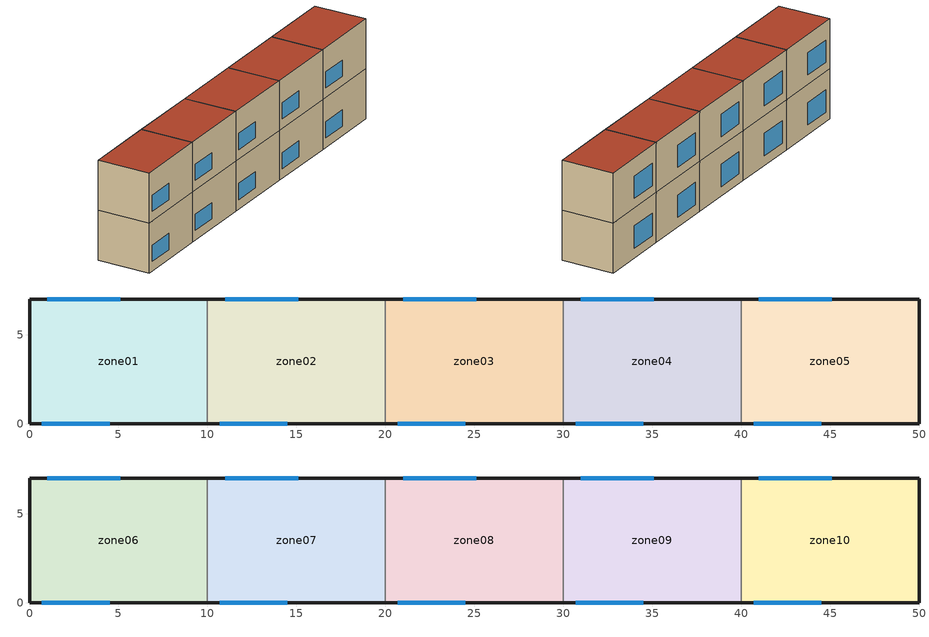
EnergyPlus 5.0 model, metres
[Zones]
zone01
 floor ground (GROUND_FLOOR): 0,0 0,7 10,7 10,0 z0
 wall outside (EXT_WALL): 10,7 0,7 0,0 10,0 z0:6.5
 wall to zone02 (ADJ_WALL): 10,0 10,7 z0:6.5
 window (EXT_WINDOW1): 0.7,0 4.5,0 z1.25:3.35; 5.1,7 1,7 z1.25:4.15
 ceiling to zone06 (ADJ_CEILING): 10,0 10,7 0,7 0,0 z6.5
zone02
 floor ground (GROUND_FLOOR): 10,0 10,7 20,7 20,0 z0
 wall outside (EXT_WALL): 20,7 10,7 / 10,0 20,0 z0:6.5
 wall to zone03 (ADJ_WALL): 20,0 20,7 z0:6.5
 wall to zone01 (ADJ_WALL): 10,7 10,0 z0:6.5
 window (EXT_WINDOW1): 10.7,0 14.5,0 z1.25:3.35; 15.1,7 11,7 z1.25:4.15
 ceiling to zone07 (ADJ_CEILING): 20,0 20,7 10,7 10,0 z6.5
zone03
 floor ground (GROUND_FLOOR): 20,0 20,7 30,7 30,0 z0
 wall outside (EXT_WALL): 30,7 20,7 / 20,0 30,0 z0:6.5
 wall to zone04 (ADJ_WALL): 30,0 30,7 z0:6.5
 wall to zone02 (ADJ_WALL): 20,7 20,0 z0:6.5
 window (EXT_WINDOW1): 20.7,0 24.5,0 z1.25:3.35; 25.1,7 21,7 z1.25:4.15
 ceiling to zone08 (ADJ_CEILING): 30,0 30,7 20,7 20,0 z6.5
zone04
 floor ground (GROUND_FLOOR): 30,0 30,7 40,7 40,0 z0
 wall outside (EXT_WALL): 40,7 30,7 / 30,0 40,0 z0:6.5
 wall to zone05 (ADJ_WALL): 40,0 40,7 z0:6.5
 wall to zone03 (ADJ_WALL): 30,7 30,0 z0:6.5
 window (EXT_WINDOW1): 30.7,0 34.5,0 z1.25:3.35; 35.1,7 31,7 z1.25:4.15
 ceiling to zone09 (ADJ_CEILING): 40,0 40,7 30,7 30,0 z6.5
zone05
 floor ground (GROUND_FLOOR): 40,0 40,7 50,7 50,0 z0
 wall outside (EXT_WALL): 40,0 50,0 50,7 40,7 z0:6.5
 wall to zone04 (ADJ_WALL): 40,7 40,0 z0:6.5
 window (EXT_WINDOW1): 40.7,0 44.5,0 z1.25:3.35; 45.1,7 41,7 z1.25:4.15
 ceiling to zone10 (ADJ_CEILING): 50,0 50,7 40,7 40,0 z6.5
zone06
 floor to zone01 (ADJ_CEILING): 0,0 0,7 10,7 10,0 z6.5
 wall outside (EXT_WALL): 10,7 0,7 0,0 10,0 z6.5:13
 wall to zone07 (ADJ_WALL): 10,0 10,7 z6.5:13
 window (EXT_WINDOW1): 0.7,0 4.5,0 z7.75:9.85; 5.1,7 1,7 z7.75:10.65
 roof outside (EXT_ROOF): 10,0 10,7 0,7 0,0 z13
zone07
 floor to zone02 (ADJ_CEILING): 10,0 10,7 20,7 20,0 z6.5
 wall outside (EXT_WALL): 20,7 10,7 / 10,0 20,0 z6.5:13
 wall to zone08 (ADJ_WALL): 20,0 20,7 z6.5:13
 wall to zone06 (ADJ_WALL): 10,7 10,0 z6.5:13
 window (EXT_WINDOW1): 10.7,0 14.5,0 z7.75:9.85; 15.1,7 11,7 z7.75:10.65
 roof outside (EXT_ROOF): 20,0 20,7 10,7 10,0 z13
zone08
 floor to zone03 (ADJ_CEILING): 20,0 20,7 30,7 30,0 z6.5
 wall outside (EXT_WALL): 30,7 20,7 / 20,0 30,0 z6.5:13
 wall to zone09 (ADJ_WALL): 30,0 30,7 z6.5:13
 wall to zone07 (ADJ_WALL): 20,7 20,0 z6.5:13
 window (EXT_WINDOW1): 20.7,0 24.5,0 z7.75:9.85; 25.1,7 21,7 z7.75:10.65
 roof outside (EXT_ROOF): 30,0 30,7 20,7 20,0 z13
zone09
 floor to zone04 (ADJ_CEILING): 30,0 30,7 40,7 40,0 z6.5
 wall outside (EXT_WALL): 40,7 30,7 / 30,0 40,0 z6.5:13
 wall to zone10 (ADJ_WALL): 40,0 40,7 z6.5:13
 wall to zone08 (ADJ_WALL): 30,7 30,0 z6.5:13
 window (EXT_WINDOW1): 30.7,0 34.5,0 z7.75:9.85; 35.1,7 31,7 z7.75:10.65
 roof outside (EXT_ROOF): 40,0 40,7 30,7 30,0 z13
zone10
 floor to zone05 (ADJ_CEILING): 40,0 40,7 50,7 50,0 z6.5
 wall outside (EXT_WALL): 40,0 50,0 50,7 40,7 z6.5:13
 wall to zone09 (ADJ_WALL): 40,7 40,0 z6.5:13
 window (EXT_WINDOW1): 40.7,0 44.5,0 z7.75:9.85; 45.1,7 41,7 z7.75:10.65
 roof outside (EXT_ROOF): 50,0 50,7 40,7 40,0 z13
[Building]
TRNSYS18: North Axis {deg}=0; Terrain=City; Loads Convergence Tolerance Value=0; Temperature Convergence Tolerance Value {deltaC}=0; Solar Distribution=FullInteriorAndExterior; Maximum Number of Warmup Days=0
[Site:Location]
not used: Latitude {deg}=0; Longitude {deg}=0; Time Zone {hr}=0; Elevation {m}=0
[Construction]
GROUND_FLOOR; EXT_WALL; EXT_ROOF; ADJ_WALL; ADJ_CEILING; EXT_WINDOW1: 
[WindowProperty:ShadingControl]
ESHADE=0; ISHADE=INPUT 1*MAX_ISHADE : SHADECNTRL=ISHADE_INTERNAL
[SurfaceProperty:OtherSideCoefficients]
BOUNDARY=IDENTICAL; BOUNDARY=INPUT 1*TBOUNDARY; BOUNDARY=INPUT 1*TBOUNDARY_2; BOUNDARY=INPUT 1*TBOUNDARY_3; BOUNDARY=INPUT 1*TGROUND; BOUNDARY=20; BOUNDARY=15
[Zone] Multiplier=1
zone01; zone02; zone03; zone04; zone05; zone06; zone07; zone08; zone09; zone10
